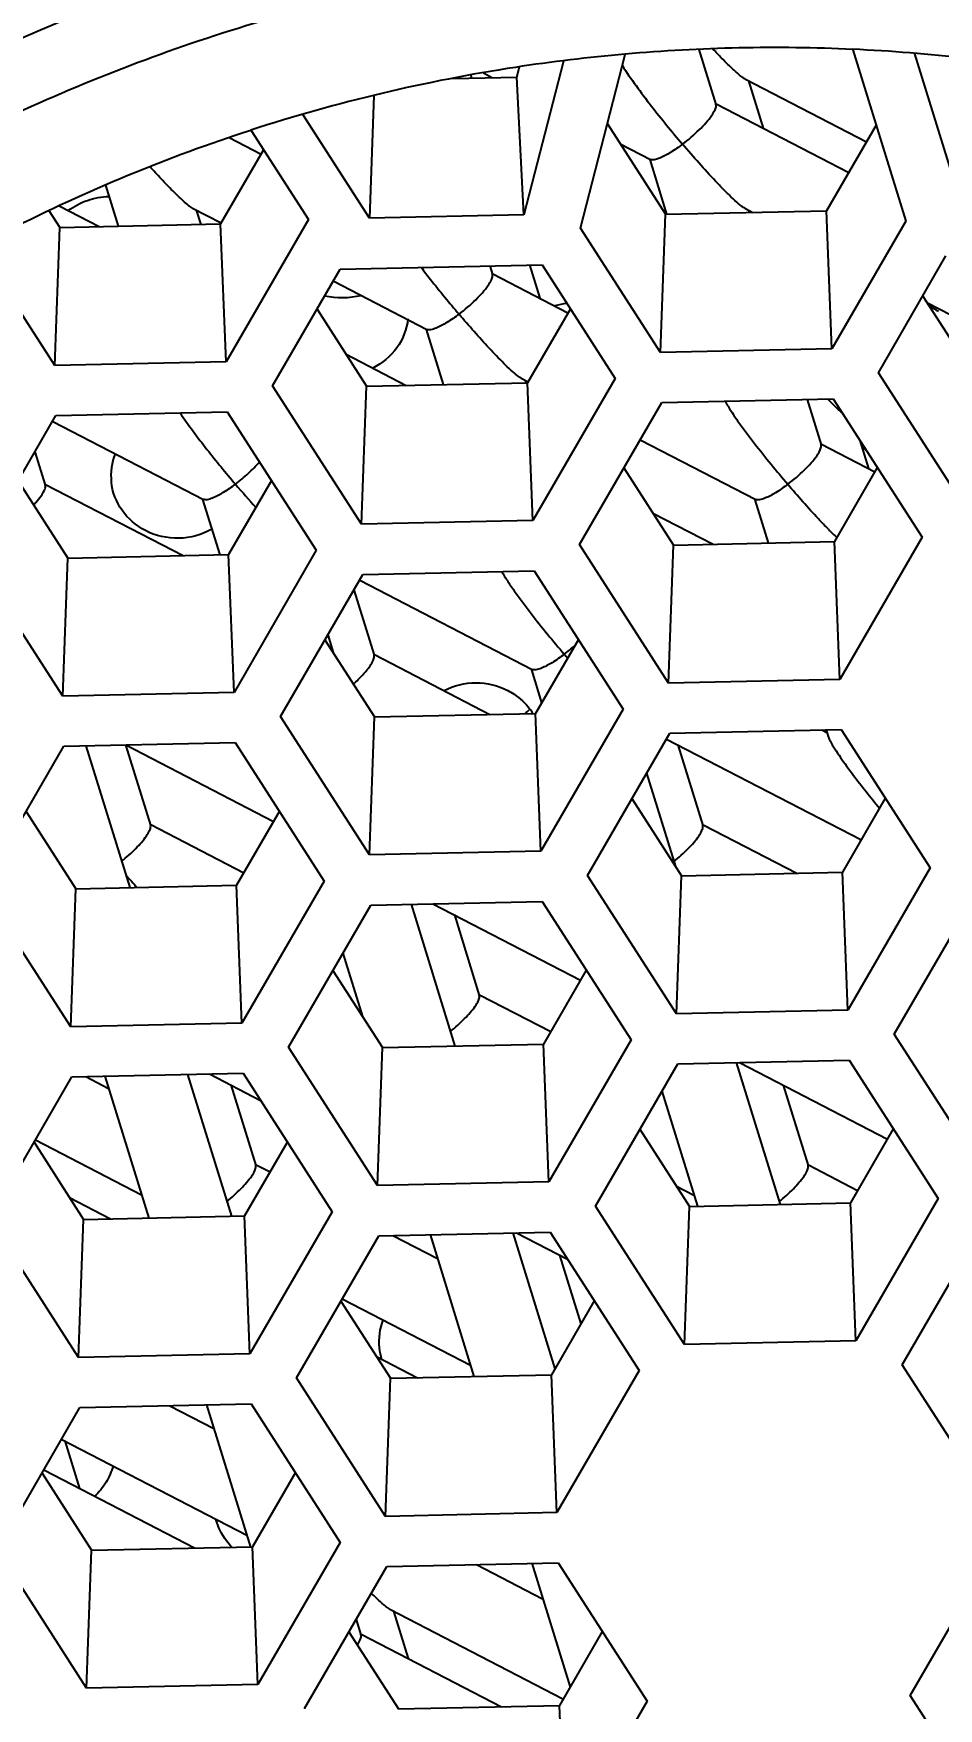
# Model space of a CAD drawing. Header units: millimetres. Extents: x 19741 to 22117, y -10160 to -6800.
# Drawn here: x 20990.35 to 20993.76, y -8159.89 to -8153.57 of the extents above; entities that cross this region are included whole.
import ezdxf

# ---------------------------------------------------------------- set-up
doc = ezdxf.new("R2010")
doc.units = ezdxf.units.MM
doc.styles.add('ARIAL', font='arial.ttf')
doc.dimstyles.get("Standard").update_dxf_attribs({"dimtxt": 15, "dimasz": 15, "dimexe": 0.18, "dimexo": 0.0625, "dimgap": 4, "dimtad": 0, "dimdec": 1, "dimdsep": 46, "dimtxsty": 'ARIAL', "dimcen": 0, "dimclrd": 5, "dimclre": 5, "dimclrt": 5, "dimadec": 0, "dimazin": 0, "dimtfac": 1, "dimtdec": 1, "dimtofl": 0, "dimtmove": 0, "dimatfit": 3, "dimfxl": 1, "dimtolj": 1, "dimtzin": 0, "dimarcsym": 0})

# ---------------------------------------------------------------- blocks, each defined once
blk = doc.blocks.new('*D105')
at = {"color": 5, "lineweight": -2, "transparency": 16777216}
for p, q in [((20930.7178, -8157.9199), (20930.7178, -8082.0154)), ((21055.5762, -8157.9169), (21055.5762, -8082.0154)), ((20945.7178, -8082.1954), (21040.5762, -8082.1954)), ((21055.5762, -8082.1954), (21070.5762, -8082.1954))]:
    blk.add_line(p, q, dxfattribs=at)
at = {"color": 5, "transparency": 16777216}
for points in [[(20945.7178, -8079.6954), (20945.7178, -8084.6954), (20930.7178, -8082.1954)], [(21040.5762, -8079.6954), (21040.5762, -8084.6954), (21055.5762, -8082.1954)]]:
    blk.add_solid(points, dxfattribs=at)
at = {"layer": 'Defpoints', "color": 0, "transparency": 16777216}
for p in [(21055.5762, -8082.1954), (20930.7178, -8157.9824), (21055.5762, -8157.9794)]:
    blk.add_point(p, dxfattribs=at)
at = {"color": 5, "transparency": 16777216, "insert": (21099.3631, -8082.1954), "char_height": 15, "attachment_point": 5, "style": 'ARIAL'}
blk.add_mtext('\\A1;%%C125', dxfattribs=at)

msp = doc.modelspace()

# ---------------------------------------------------------------- linework, layer by layer
at = {"linetype": 'Continuous'}
for p, q in [((20992.861, -8153.6296), (20992.9252, -8153.8369)), ((20993.4416, -8153.63), (20993.6415, -8154.2761)), ((20992.1737, -8153.7333), (20992.1836, -8153.695)), ((20992.3502, -8153.6725), (20992.2006, -8154.2533)), ((20992.4143, -8154.3026), (20992.583, -8153.6481)), ((20993.8527, -8154.2177), (20993.6754, -8153.6448)), ((20991.9319, -8153.7386), (20992.1737, -8153.7333)), ((20992.0001, -8153.7262), (20992.0034, -8153.737)), ((20992.0481, -8153.7176), (20992.0824, -8153.7353)), ((20992.2006, -8154.2533), (20992.1737, -8153.7333)), ((20993.0344, -8153.7396), (20993.4931, -8153.9771)), ((20993.0484, -8153.7469), (20993.1039, -8153.9262)), ((20991.635, -8153.8028), (20991.6182, -8154.2659)), ((20991.6182, -8154.2659), (20991.3663, -8153.8742)), ((20992.9258, -8153.8412), (20992.9252, -8153.837)), ((20992.9265, -8153.8344), (20993.4261, -8154.0929)), ((20991.171, -8153.9344), (20991.3874, -8154.2708)), ((20992.5156, -8153.9097), (20992.735, -8154.2509)), ((20993.5295, -8153.9142), (20993.3422, -8154.2378)), ((20991.2182, -8154.0077), (20991.0565, -8154.287)), ((20991.0887, -8153.9612), (20991.2091, -8154.0234)), ((20992.5636, -8153.9843), (20992.6781, -8154.0436)), ((20992.6754, -8154.0445), (20992.7388, -8154.2497)), ((20990.6214, -8154.141), (20990.6692, -8154.2954)), ((20990.4087, -8154.237), (20990.4493, -8154.3001)), ((20990.4469, -8154.2185), (20990.5984, -8154.2969)), ((20990.9504, -8154.2273), (20991.0584, -8154.2833)), ((20990.9644, -8154.2346), (20990.9811, -8154.2887)), ((20991.3874, -8154.2708), (20991.0769, -8154.8071)), ((20992.2006, -8154.2533), (20991.6182, -8154.2659)), ((20992.7161, -8154.7718), (20992.735, -8154.2509)), ((20992.735, -8154.2509), (20993.3422, -8154.2378)), ((20993.0344, -8154.228), (20993.0648, -8154.2438)), ((20993.0484, -8154.2353), (20993.0511, -8154.2441)), ((20993.3626, -8154.7579), (20993.3422, -8154.2378)), ((20990.4304, -8154.8211), (20990.4493, -8154.3001)), ((20990.4493, -8154.3001), (20991.0565, -8154.287)), ((20991.0769, -8154.8071), (20991.0565, -8154.287)), ((20992.7161, -8154.7718), (20992.4143, -8154.3026)), ((20993.6415, -8154.2761), (20993.3626, -8154.7579)), ((20990.4304, -8154.8211), (20990.1416, -8154.372)), ((20991.2523, -8154.8979), (20991.5074, -8154.4574)), ((20991.5074, -8154.4574), (20992.2693, -8154.441)), ((20992.0715, -8154.4452), (20992.0817, -8154.4783)), ((20992.2215, -8154.442), (20992.2604, -8154.5675)), ((20992.2693, -8154.441), (20992.5453, -8154.8701)), ((20993.538, -8154.8487), (20993.7931, -8154.4081)), ((20991.4836, -8154.5033), (20991.8346, -8154.685)), ((20992.0823, -8154.4826), (20992.0817, -8154.4783)), ((20992.083, -8154.4757), (20992.367, -8154.6227)), ((20993.7057, -8154.5591), (20993.8929, -8154.8501)), ((20993.7215, -8154.5836), (20993.9187, -8154.6856)), ((20991.42, -8154.6083), (20991.6072, -8154.8994)), ((20992.3761, -8154.607), (20992.2144, -8154.8863)), ((20991.8319, -8154.6858), (20991.896, -8154.8932)), ((20993.3626, -8154.7579), (20992.7161, -8154.7718)), ((20991.0769, -8154.8071), (20990.4304, -8154.8211)), ((20991.5297, -8154.7789), (20991.7563, -8154.8962)), ((20991.5883, -8155.4203), (20991.2523, -8154.8979)), ((20991.5883, -8155.4203), (20991.6072, -8154.8994)), ((20991.6072, -8154.8994), (20992.2144, -8154.8863)), ((20992.1909, -8154.8694), (20992.1858, -8154.8664)), ((20992.1909, -8154.8694), (20992.2163, -8154.8825)), ((20992.2049, -8154.8766), (20992.2085, -8154.8881)), ((20992.2348, -8155.4064), (20992.2144, -8154.8863)), ((20992.5453, -8154.8701), (20992.2348, -8155.4064)), ((20993.874, -8155.3711), (20993.538, -8154.8487)), ((20992.4102, -8155.4972), (20992.7207, -8154.9609)), ((20992.7207, -8154.9609), (20993.3672, -8154.9469)), ((20993.2692, -8154.9491), (20993.3222, -8155.1203)), ((20993.3672, -8154.9469), (20993.7032, -8155.4693)), ((20990.1245, -8155.5465), (20990.435, -8155.0101)), ((20990.435, -8155.0101), (20991.0815, -8154.9962)), ((20991.0815, -8154.9962), (20991.4174, -8155.5186)), ((20990.4234, -8155.0325), (20990.9912, -8155.3263)), ((20990.3558, -8155.1469), (20990.3947, -8155.2727)), ((20992.6393, -8155.1014), (20993.0752, -8155.327)), ((20993.3228, -8155.1246), (20993.3222, -8155.1203)), ((20993.3236, -8155.1178), (20993.5249, -8155.2219)), ((20993.4683, -8155.1043), (20993.5009, -8155.2095)), ((20992.5779, -8155.2076), (20992.7651, -8155.4986)), ((20993.5339, -8155.2063), (20993.3723, -8155.4855)), ((20990.2922, -8155.2568), (20990.4794, -8155.5479)), ((20990.3953, -8155.2769), (20990.3947, -8155.2727)), ((20990.3961, -8155.2701), (20990.9147, -8155.5385)), ((20991.2482, -8155.2555), (20991.0865, -8155.5348)), ((20990.9884, -8155.3272), (20991.0528, -8155.5355)), ((20993.0724, -8155.3279), (20993.1229, -8155.4909)), ((20992.2348, -8155.4064), (20991.5883, -8155.4203)), ((20992.6876, -8155.3782), (20992.9142, -8155.4954)), ((20993.7032, -8155.4693), (20993.3927, -8156.0057)), ((20990.4794, -8155.5479), (20991.0865, -8155.5348)), ((20991.107, -8156.0549), (20991.0865, -8155.5348)), ((20991.4174, -8155.5186), (20991.107, -8156.0549)), ((20992.7462, -8156.0196), (20992.4102, -8155.4972)), ((20992.7462, -8156.0196), (20992.7651, -8155.4986)), ((20992.7651, -8155.4986), (20993.3723, -8155.4855)), ((20993.3927, -8156.0057), (20993.3723, -8155.4855)), ((20990.4605, -8156.0688), (20990.1245, -8155.5465)), ((20990.4605, -8156.0688), (20990.4794, -8155.5479)), ((20991.5929, -8155.6094), (20992.2393, -8155.5955)), ((20992.2393, -8155.5955), (20992.5753, -8156.1178)), ((20991.2824, -8156.1457), (20991.5929, -8155.6094)), ((20991.5813, -8155.6318), (20992.2317, -8155.9684)), ((20991.5589, -8155.668), (20991.6353, -8155.9147)), ((20991.4605, -8155.8381), (20991.4808, -8155.9039)), ((20991.4501, -8155.8561), (20991.6373, -8156.1471)), ((20991.6358, -8155.9189), (20991.6353, -8155.9147)), ((20991.6366, -8155.9121), (20992.0726, -8156.1378)), ((20992.4061, -8155.8548), (20992.2444, -8156.1341)), ((20992.2289, -8155.9692), (20992.2676, -8156.0941)), ((20993.3927, -8156.0057), (20992.7462, -8156.0196)), ((20991.107, -8156.0549), (20990.4605, -8156.0688)), ((20991.6184, -8156.6681), (20991.2824, -8156.1457)), ((20991.6184, -8156.6681), (20991.6373, -8156.1471)), ((20991.6373, -8156.1471), (20992.2444, -8156.1341)), ((20992.2649, -8156.6542), (20992.2444, -8156.1341)), ((20992.5753, -8156.1178), (20992.2649, -8156.6542)), ((20992.4403, -8156.745), (20992.7508, -8156.2086)), ((20992.7392, -8156.231), (20993.4722, -8156.6104)), ((20992.7508, -8156.2086), (20993.3972, -8156.1947)), ((20993.3248, -8156.1963), (20993.3442, -8156.2063)), ((20993.341, -8156.1959), (20993.3488, -8156.2214)), ((20993.3972, -8156.1947), (20993.7332, -8156.7171)), ((20990.1546, -8156.7942), (20990.4651, -8156.2579)), ((20990.4651, -8156.2579), (20991.1115, -8156.244)), ((20990.5479, -8156.2561), (20990.7135, -8156.7913)), ((20990.698, -8156.2529), (20990.7918, -8156.5561)), ((20990.6987, -8156.2529), (20991.2562, -8156.5414)), ((20991.1115, -8156.244), (20991.4475, -8156.7664)), ((20992.7819, -8156.2531), (20992.8758, -8156.5567)), ((20992.6636, -8156.3592), (20992.7725, -8156.7111)), ((20992.608, -8156.4553), (20992.7952, -8156.7464)), ((20993.564, -8156.454), (20993.4023, -8156.7333)), ((20990.3223, -8156.5046), (20990.5095, -8156.7956)), ((20991.2783, -8156.5033), (20991.1166, -8156.7826)), ((20990.7924, -8156.5603), (20990.7918, -8156.5561)), ((20990.7931, -8156.5535), (20991.1441, -8156.7351)), ((20992.8764, -8156.561), (20992.8758, -8156.5567)), ((20992.8771, -8156.5541), (20993.2305, -8156.737)), ((20992.2649, -8156.6542), (20991.6184, -8156.6681)), ((20993.4695, -8156.6112), (20993.4707, -8156.6152)), ((20992.7952, -8156.7464), (20993.4023, -8156.7333)), ((20993.4228, -8157.2534), (20993.4023, -8156.7333)), ((20993.7332, -8156.7171), (20993.4228, -8157.2534)), ((20990.4906, -8157.3166), (20990.1546, -8156.7942)), ((20990.4906, -8157.3166), (20990.5095, -8156.7956)), ((20990.5095, -8156.7956), (20991.1166, -8156.7826)), ((20991.137, -8157.3027), (20991.1166, -8156.7826)), ((20991.4475, -8156.7664), (20991.137, -8157.3027)), ((20992.7763, -8157.2673), (20992.4403, -8156.745)), ((20992.7763, -8157.2673), (20992.7952, -8156.7464)), ((20991.3125, -8157.3935), (20991.623, -8156.8571)), ((20991.623, -8156.8571), (20992.2694, -8156.8432)), ((20991.7747, -8156.8539), (20991.9403, -8157.389)), ((20991.8566, -8156.8521), (20992.4141, -8157.1407)), ((20992.2694, -8156.8432), (20992.6054, -8157.3656)), ((20993.5982, -8157.3442), (20993.9087, -8156.8079)), ((20991.9384, -8156.8945), (20992.0323, -8157.1981)), ((20991.5179, -8157.0387), (20991.5917, -8157.2773)), ((20991.4801, -8157.1038), (20991.6673, -8157.3949)), ((20992.4362, -8157.1025), (20992.2745, -8157.3818)), ((20992.0329, -8157.2023), (20992.0323, -8157.1981)), ((20992.0337, -8157.1955), (20992.302, -8157.3344)), ((20991.137, -8157.3027), (20990.4906, -8157.3166)), ((20993.4228, -8157.2534), (20992.7763, -8157.2673)), ((20992.6054, -8157.3656), (20992.2949, -8157.9019)), ((20993.9342, -8157.8666), (20993.5982, -8157.3442)), ((20991.6485, -8157.9159), (20991.3125, -8157.3935)), ((20991.6485, -8157.9159), (20991.6673, -8157.3949)), ((20991.6673, -8157.3949), (20992.2745, -8157.3818)), ((20992.2949, -8157.9019), (20992.2745, -8157.3818)), ((20990.4951, -8157.5057), (20991.1416, -8157.4917)), ((20991.015, -8157.4945), (20991.2074, -8157.594)), ((20991.1416, -8157.4917), (20991.4776, -8158.0141)), ((20992.4704, -8157.9927), (20992.7809, -8157.4564)), ((20992.7809, -8157.4564), (20993.4273, -8157.4425)), ((20993.0016, -8157.4516), (20993.1672, -8157.9868)), ((20993.0145, -8157.4514), (20993.572, -8157.7399)), ((20993.4273, -8157.4425), (20993.7633, -8157.9649)), ((20990.1847, -8158.042), (20990.4951, -8157.5057)), ((20990.548, -8157.5045), (20990.6338, -8157.5489)), ((20990.6196, -8157.503), (20990.7852, -8158.0381)), ((20990.9316, -8157.4963), (20991.0971, -8158.0314)), ((20991.0949, -8157.5358), (20991.1888, -8157.8394)), ((20993.1789, -8157.5365), (20993.2729, -8157.8401)), ((20992.721, -8157.5598), (20992.8552, -8157.9935)), ((20990.3574, -8157.7436), (20990.7583, -8157.9511)), ((20992.638, -8157.7031), (20992.8252, -8157.9942)), ((20993.5941, -8157.7018), (20993.4324, -8157.9811)), ((20990.3523, -8157.7524), (20990.5395, -8158.0434)), ((20991.3084, -8157.751), (20991.1467, -8158.0303)), ((20991.1894, -8157.8437), (20991.1888, -8157.8394)), ((20991.1902, -8157.8369), (20991.2429, -8157.8641)), ((20993.2734, -8157.8444), (20993.2729, -8157.8401)), ((20993.2742, -8157.8375), (20993.4599, -8157.9336)), ((20992.2949, -8157.9019), (20991.6485, -8157.9159)), ((20992.7759, -8157.9174), (20992.8423, -8157.9518)), ((20990.4866, -8157.9611), (20990.6414, -8158.0412)), ((20992.8064, -8158.5151), (20992.4704, -8157.9927)), ((20992.8064, -8158.5151), (20992.8252, -8157.9942)), ((20992.8252, -8157.9942), (20993.4324, -8157.9811)), ((20993.4528, -8158.5012), (20993.4324, -8157.9811)), ((20993.7633, -8157.9649), (20993.4528, -8158.5012)), ((20990.5207, -8158.5644), (20990.1847, -8158.042)), ((20990.5207, -8158.5644), (20990.5395, -8158.0434)), ((20990.5395, -8158.0434), (20991.1467, -8158.0303)), ((20991.1671, -8158.5504), (20991.1467, -8158.0303)), ((20991.4776, -8158.0141), (20991.1671, -8158.5504)), ((20993.6283, -8158.592), (20993.9387, -8158.0557)), ((20991.3426, -8158.6412), (20991.653, -8158.1049)), ((20991.653, -8158.1049), (20992.2995, -8158.091)), ((20991.7059, -8158.1038), (20991.8744, -8158.191)), ((20991.8465, -8158.1007), (20992.012, -8158.6359)), ((20992.1584, -8158.094), (20992.3173, -8158.6076)), ((20992.1729, -8158.0937), (20992.3653, -8158.1933)), ((20992.2995, -8158.091), (20992.6355, -8158.6134)), ((20992.3354, -8158.1778), (20992.4158, -8158.4375)), ((20991.5102, -8158.3516), (20991.6974, -8158.6427)), ((20991.5153, -8158.3429), (20991.9988, -8158.5932)), ((20992.4663, -8158.3503), (20992.3046, -8158.6296)), ((20993.4528, -8158.5012), (20992.8064, -8158.5151)), ((20991.1671, -8158.5504), (20990.5207, -8158.5644)), ((20991.6445, -8158.5603), (20991.7993, -8158.6405)), ((20991.6974, -8158.6427), (20992.3046, -8158.6296)), ((20992.325, -8159.1497), (20992.3046, -8158.6296)), ((20992.6355, -8158.6134), (20992.325, -8159.1497)), ((20993.9643, -8159.1144), (20993.6283, -8158.592)), ((20991.6786, -8159.1636), (20991.3426, -8158.6412)), ((20991.6786, -8159.1636), (20991.6974, -8158.6427)), ((20990.2147, -8159.2897), (20990.5252, -8158.7534)), ((20990.5252, -8158.7534), (20991.1717, -8158.7395)), ((20990.8643, -8158.7461), (20991.0309, -8158.8323)), ((20991.0033, -8158.7431), (20991.1695, -8159.2803)), ((20991.1717, -8158.7395), (20991.5077, -8159.2619)), ((20990.4546, -8158.8718), (20991.1553, -8159.2345)), ((20990.4686, -8158.8791), (20990.524, -8159.0584)), ((20990.3824, -8159.0001), (20990.5696, -8159.2912)), ((20990.3891, -8158.9885), (20990.9577, -8159.2828)), ((20991.3385, -8158.9988), (20991.1768, -8159.2781)), ((20992.325, -8159.1497), (20991.6786, -8159.1636)), ((20991.5077, -8159.2619), (20991.1972, -8159.7982)), ((20990.5507, -8159.8121), (20990.2147, -8159.2897)), ((20990.5507, -8159.8121), (20990.5696, -8159.2912)), ((20990.5696, -8159.2912), (20991.1768, -8159.2781)), ((20991.1972, -8159.7982), (20991.1768, -8159.2781)), ((20993.6584, -8159.8397), (20993.9688, -8159.3034)), ((20991.3726, -8159.889), (20991.6831, -8159.3527)), ((20991.6831, -8159.3527), (20992.3296, -8159.3387)), ((20992.0222, -8159.3454), (20992.2714, -8159.4743)), ((20992.2301, -8159.3409), (20992.3747, -8159.8082)), ((20992.3296, -8159.3387), (20992.6656, -8159.8611)), ((20991.6951, -8159.5139), (20992.3479, -8159.8517)), ((20991.5676, -8159.5522), (20991.5859, -8159.6112)), ((20991.7091, -8159.5211), (20991.7646, -8159.7004)), ((20991.5403, -8159.5994), (20991.7275, -8159.8904)), ((20991.5865, -8159.6154), (20991.5859, -8159.6112)), ((20991.5872, -8159.6086), (20992.1156, -8159.8821)), ((20992.4964, -8159.598), (20992.3347, -8159.8773)), ((20991.1972, -8159.7982), (20990.5507, -8159.8121)), ((20991.7275, -8159.8904), (20992.3347, -8159.8773)), ((20992.3551, -8160.3974), (20992.3347, -8159.8773)), ((20992.6656, -8159.8611), (20992.3551, -8160.3974)), ((20993.9943, -8160.3621), (20993.6584, -8159.8397))]:
    msp.add_line(p, q, dxfattribs=at)
for centre, radius, start, end in [((20993.1471, -8160.0778), 6.4561, 87.38439, 95.01392), ((20993.1474, -8160.0635), 6.4419, 83.53802, 87.38128), ((20993.1366, -8160.0066), 6.3841, 98.72013, 107.93729), ((20993.1463, -8160.0619), 6.4402, 95.01979, 98.73156), ((20992.3889, -8154.8504), 0.2639, 95.46494, 105.84501), ((20993.8809, -8154.3925), 0.2521, 232.34956, 242.63324), ((20990.8678, -8155.2368), 0.2251, 158.4535, 186.08001), ((20993.2806, -8155.021), 0.2334, 328.77655, 331.69666), ((20994.2038, -8152.6437), 4.0558, 220.33676, 221.99203), ((20994.408, -8154.3992), 1.4839, 224.49139, 225.43826), ((20994.1288, -8154.6827), 1.0859, 225.43565, 226.48536), ((20991.9412, -8155.37), 0.6798, 307.2677, 311.59891), ((20995.7774, -8152.9984), 4.4957, 220.38132, 220.6244), ((20992.0287, -8155.9162), 0.2803, 308.62218, 313.95922), ((20992.0352, -8156.2596), 0.2357, 32.17214, 37.06784), ((20993.4777, -8156.5999), 0.0118, 242.58212, 247.69586), ((20993.6342, -8154.1901), 3.8906, 221.01793, 221.94461), ((20991.8785, -8158.5038), 0.225, 158.78249, 186.08221), ((20991.8787, -8158.5035), 0.2252, 186.15777, 197.28983)]:
    msp.add_arc(centre, radius, start, end, dxfattribs=at)
for points, knots in [([(20930.7176, -8157.979), (20930.5043, -8154.001), (20930.9367, -8145.9575), (20934.1422, -8134.293), (20938.8251, -8125.2971), (20943.6432, -8118.7626), (20949.1646, -8112.6892), (20957.2483, -8106.1488), (20966.5073, -8101.3112), (20974.4124, -8098.5504), (20982.5947, -8096.5516), (20988.9334, -8095.9448), (20993.1469, -8095.9448)], [0, 0, 0, 0, 0.121522, 0.243492, 0.366411, 0.428424, 0.490784, 0.616404, 0.743348, 0.807307, 0.871469, 1, 1, 1, 1]), ([(21055.5762, -8157.9794), (21055.7896, -8154.0014), (21055.3572, -8145.9579), (21052.1518, -8134.2933), (21047.4689, -8125.2973), (21042.6508, -8118.7628), (21037.1294, -8112.6894), (21029.0457, -8106.1489), (21019.7866, -8101.3112), (21011.8815, -8098.5504), (21003.6992, -8096.5516), (20997.3604, -8095.9448), (20993.1469, -8095.9448)], [0, 0, 0, 0, 0.121522, 0.243492, 0.366411, 0.428424, 0.490784, 0.616404, 0.743348, 0.807307, 0.871469, 1, 1, 1, 1]), ([(20930.9311, -8157.6774), (20931.0711, -8153.9146), (20931.8617, -8148.2623), (20934.0278, -8141.0161), (20936.9272, -8133.974), (20941.8827, -8125.7127), (20948.3811, -8118.5405), (20954.3615, -8113.5883), (20960.8475, -8109.178), (20969.7445, -8104.8104), (20981.2406, -8101.602), (20993.1715, -8100.5219), (21005.1015, -8101.6109), (21016.595, -8104.8278), (21025.4884, -8109.202), (21031.9706, -8113.6172), (21037.947, -8118.5737), (21044.4394, -8125.7508), (21049.388, -8134.0159), (21052.2816, -8141.0601), (21054.4417, -8148.308), (21055.2276, -8153.961), (21055.3644, -8157.7238)], [0, 0, 0, 0, 0.060743, 0.091251, 0.121862, 0.183409, 0.24559, 0.276968, 0.308508, 0.371957, 0.43586, 0.500007, 0.564153, 0.628055, 0.691501, 0.72304, 0.754416, 0.816594, 0.87814, 0.90875, 0.939257, 1, 1, 1, 1]), ([(21024.3216, -8210.3101), (21027.7783, -8208.3987), (21034.3124, -8203.9325), (21042.5822, -8195.5209), (21048.9715, -8185.7376), (21053.225, -8174.9572), (21055.1757, -8163.5939), (21054.7457, -8152.0876), (21051.9519, -8140.8846), (21046.9056, -8130.4175), (21039.8061, -8121.0875), (21030.9296, -8113.2485), (21020.6185, -8107.1955), (21009.2666, -8103.1543), (20997.3052, -8101.2748), (20985.1856, -8101.6278), (20973.3708, -8104.1968), (20965.9533, -8107.3434), (20962.4467, -8109.243)], [0, 0, 0, 0, 0.063059, 0.125441, 0.187164, 0.248341, 0.309174, 0.36992, 0.430848, 0.492201, 0.554154, 0.616784, 0.680067, 0.743881, 0.808029, 0.872266, 0.936332, 1, 1, 1, 1]), ([(20933.5, -8153.8408), (20933.8912, -8150.4006), (20935.3499, -8143.5582), (20939.4664, -8133.8791), (20945.3759, -8125.0725), (20952.8765, -8117.4363), (20961.7149, -8111.221), (20971.5964, -8106.6312), (20982.1879, -8103.8157), (20989.4949, -8103.1837), (20993.1469, -8103.1837)], [0, 0, 0, 0, 0.121505, 0.243723, 0.366989, 0.491492, 0.617254, 0.744133, 0.87184, 1, 1, 1, 1]), ([(20993.1469, -8103.1837), (20996.8081, -8103.1837), (21004.1333, -8103.8189), (21014.7496, -8106.6484), (21024.6506, -8111.2605), (21033.501, -8117.5051), (21041.004, -8125.1756), (21046.905, -8134.0191), (21051.0012, -8143.7347), (21052.4384, -8150.5991), (21052.8172, -8154.0493)], [0, 0, 0, 0, 0.128167, 0.25588, 0.382762, 0.508523, 0.633022, 0.756282, 0.878495, 1, 1, 1, 1]), ([(20970.7864, -8159.6903), (20970.7481, -8158.2858), (20970.9706, -8155.4541), (20972.1879, -8151.3644), (20974.2388, -8147.5855), (20977.0393, -8144.2699), (20980.4763, -8141.5472), (20984.4129, -8139.5238), (20988.6912, -8138.2775), (20991.6622, -8137.9972), (20993.1469, -8137.9972)], [0, 0, 0, 0, 0.121571, 0.243627, 0.366646, 0.490943, 0.616628, 0.743595, 0.871529, 1, 1, 1, 1]), ([(20993.1469, -8137.9972), (20994.6317, -8137.9972), (20997.6026, -8138.2775), (21001.881, -8139.5238), (21005.8176, -8141.5472), (21009.2545, -8144.2699), (21012.055, -8147.5855), (21014.1059, -8151.3644), (21015.3233, -8155.4541), (21015.5457, -8158.2858), (21015.5075, -8159.6903)], [0, 0, 0, 0, 0.128471, 0.256405, 0.383372, 0.509057, 0.633354, 0.756373, 0.878429, 1, 1, 1, 1]), ([(20950.0985, -8147.413), (20949.59, -8148.992), (20948.7656, -8152.2117), (20948.1323, -8157.1503), (20948.1116, -8162.1266), (20948.9, -8168.7188), (20951.4176, -8176.7454), (20956.6989, -8185.4168), (20963.9486, -8192.6904), (20972.7688, -8198.1754), (20982.6746, -8201.5851), (20989.6579, -8202.3555), (20993.1469, -8202.3555)], [0, 0, 0, 0, 0.061272, 0.122397, 0.183469, 0.244587, 0.367105, 0.490819, 0.6161, 0.742973, 0.87113, 1, 1, 1, 1]), ([(20993.1469, -8202.3555), (20996.6359, -8202.3555), (21003.6192, -8201.5851), (21013.525, -8198.1754), (21022.3453, -8192.6903), (21029.595, -8185.4167), (21034.8763, -8176.7453), (21037.3938, -8168.7187), (21038.1822, -8162.1266), (21038.1615, -8157.1503), (21037.5283, -8152.2116), (21036.7038, -8148.9919), (21036.1953, -8147.4129)], [0, 0, 0, 0, 0.12887, 0.257027, 0.3839, 0.509181, 0.632895, 0.755413, 0.816531, 0.877603, 0.938728, 1, 1, 1, 1]), ([(20981.4339, -8159.1901), (20981.4339, -8158.4661), (20981.5857, -8157.0102), (20982.2592, -8154.9166), (20983.3517, -8152.9881), (20984.8202, -8151.3001), (20986.6072, -8149.9164), (20988.6438, -8148.8894), (20990.8512, -8148.2574), (20992.3819, -8148.1153), (20993.1469, -8148.1153)], [0, 0, 0, 0, 0.121543, 0.243624, 0.36669, 0.49103, 0.616736, 0.743689, 0.87159, 1, 1, 1, 1]), ([(20993.1469, -8148.1153), (20993.9119, -8148.1153), (20995.4427, -8148.2574), (20997.65, -8148.8894), (20999.6867, -8149.9164), (21001.4736, -8151.3001), (21002.9421, -8152.9881), (21004.0346, -8154.9166), (21004.7081, -8157.0102), (21004.8599, -8158.4661), (21004.8599, -8159.1901)], [0, 0, 0, 0, 0.12841, 0.256311, 0.383264, 0.50897, 0.63331, 0.756376, 0.878457, 1, 1, 1, 1]), ([(21004.5563, -8158.8198), (21004.5377, -8158.1273), (21004.3573, -8156.7384), (21003.6692, -8154.7489), (21002.5891, -8152.9212), (21001.1584, -8151.3244), (20999.4298, -8150.0173), (20996.8155, -8148.7236), (20993.1469, -8148.0466), (20989.4783, -8148.7236), (20986.8641, -8150.0173), (20985.1355, -8151.3244), (20983.7047, -8152.9212), (20982.6246, -8154.7489), (20981.9365, -8156.7384), (20981.7561, -8158.1273), (20981.7376, -8158.8198)], [0, 0, 0, 0, 0.060726, 0.121768, 0.183337, 0.24558, 0.308532, 0.372125, 0.5, 0.627875, 0.691468, 0.754419, 0.816663, 0.878232, 0.939274, 1, 1, 1, 1]), ([(20993.1469, -8178.2254), (20994.8762, -8178.2254), (20998.3378, -8177.8021), (21003.185, -8175.9351), (21007.3769, -8172.9552), (21010.6292, -8169.0538), (21012.72, -8164.4863), (21013.5018, -8159.5579), (21012.9209, -8154.6074), (21011.6541, -8151.5238), (21010.8319, -8150.0945)], [0, 0, 0, 0, 0.129111, 0.257343, 0.384053, 0.508966, 0.632277, 0.754615, 0.876882, 1, 1, 1, 1]), ([(20975.0157, -8150.9172), (20974.2849, -8152.3492), (20973.1945, -8155.4114), (20972.8305, -8160.2608), (20973.7634, -8165.0435), (20975.9317, -8169.4462), (20979.1903, -8173.1895), (20983.3279, -8176.0395), (20988.0772, -8177.8217), (20991.458, -8178.2254), (20993.1469, -8178.2254)], [0, 0, 0, 0, 0.122878, 0.245062, 0.367446, 0.490869, 0.615895, 0.742673, 0.870915, 1, 1, 1, 1]), ([(20999.8963, -8158.8732), (20999.8782, -8158.5288), (20999.7825, -8157.8403), (20999.465, -8156.8454), (20998.982, -8155.912), (20998.3463, -8155.065), (20997.5748, -8154.3263), (20996.6879, -8153.7152), (20995.7088, -8153.2473), (20994.6631, -8152.9348), (20993.578, -8152.7856), (20992.4817, -8152.8035), (20991.4027, -8152.9881), (20990.369, -8153.3347), (20989.4076, -8153.8344), (20988.5435, -8154.4743), (20987.7996, -8155.2376), (20987.3948, -8155.8188), (20987.2191, -8156.1223)], [0, 0, 0, 0, 0.060488, 0.121213, 0.182328, 0.243941, 0.30611, 0.368832, 0.432047, 0.495648, 0.559487, 0.623396, 0.687198, 0.750728, 0.813845, 0.876451, 0.9385, 1, 1, 1, 1]), ([(20991.3095, -8153.2321), (20990.8862, -8153.3463), (20990.0625, -8153.6537), (20988.9441, -8154.3375), (20987.9888, -8155.2163), (20987.4828, -8155.9144), (20987.2697, -8156.2826)], [0, 0, 0, 0, 0.253651, 0.505106, 0.753902, 1, 1, 1, 1]), ([(20997.1008, -8154.5113), (20996.7046, -8154.2242), (20995.84, -8153.7363), (20994.4127, -8153.3062), (20992.9201, -8153.1931), (20991.9291, -8153.334), (20991.4489, -8153.4569)], [0, 0, 0, 0, 0.247754, 0.497804, 0.749008, 1, 1, 1, 1]), ([(20991.4489, -8153.4569), (20991.1299, -8153.5385), (20990.5047, -8153.7478), (20989.6269, -8154.1942), (20988.8309, -8154.7618), (20988.365, -8155.2147), (20988.1521, -8155.4564)], [0, 0, 0, 0, 0.252622, 0.503709, 0.752902, 1, 1, 1, 1]), ([(20993.0344, -8153.7396), (20993.0302, -8153.7375), (20993.0215, -8153.7314), (20993.0028, -8153.7162), (20992.9775, -8153.6926), (20992.9461, -8153.6612), (20992.9249, -8153.6388), (20992.9141, -8153.6272)], [0, 0, 0, 0, 0.085696, 0.192127, 0.439273, 0.712126, 1, 1, 1, 1]), ([(20992.5723, -8153.6893), (20992.5881, -8153.7154), (20992.6239, -8153.7664), (20992.6991, -8153.8658), (20992.7588, -8153.9386), (20992.7992, -8153.9862)], [0, 0, 0, 0, 0.244758, 0.498776, 1, 1, 1, 1]), ([(20992.7992, -8153.9862), (20992.8214, -8153.9694), (20992.8608, -8153.9354), (20992.8962, -8153.8969), (20992.9099, -8153.877)], [0, 0, 0, 0, 0.536104, 1, 1, 1, 1]), ([(20992.9099, -8153.877), (20992.9143, -8153.8705), (20992.9212, -8153.8594), (20992.9258, -8153.8465), (20992.9258, -8153.8412)], [0, 0, 0, 0, 0.596628, 1, 1, 1, 1]), ([(20989.9683, -8154.4666), (20990.0631, -8154.4119), (20990.4489, -8154.2026), (20990.857, -8154.0343), (20991.1704, -8153.9328)], [0, 0, 0, 0, 0.249298, 1, 1, 1, 1]), ([(20992.7992, -8153.9862), (20992.7844, -8153.9975), (20992.7568, -8154.0167), (20992.7271, -8154.0331), (20992.713, -8154.0387)], [0, 0, 0, 0, 0.551262, 1, 1, 1, 1]), ([(20993.0344, -8154.228), (20993.0305, -8154.226), (20993.0225, -8154.2205), (20993.0053, -8154.2067), (20992.9821, -8154.1853), (20992.9531, -8154.1567), (20992.9124, -8154.1142), (20992.8607, -8154.0574), (20992.8198, -8154.0104), (20992.7992, -8153.9862)], [0, 0, 0, 0, 0.038436, 0.085896, 0.196187, 0.318252, 0.447284, 0.718151, 1, 1, 1, 1]), ([(20991.4331, -8216.6058), (20987.3322, -8216.4948), (20981.1795, -8215.7279), (20973.28, -8213.5339), (20965.6827, -8210.5962), (20956.8497, -8205.5722), (20949.244, -8198.9067), (20944.1293, -8192.7811), (20939.7288, -8186.2271), (20935.5886, -8177.2695), (20933.0486, -8165.7688), (20933.0526, -8157.9223), (20933.4751, -8154.0634)], [0, 0, 0, 0, 0.128621, 0.192791, 0.256745, 0.383633, 0.509158, 0.571464, 0.633428, 0.756283, 0.878292, 1, 1, 1, 1]), ([(20990.9504, -8154.2273), (20990.9447, -8154.2244), (20990.933, -8154.2157), (20990.9151, -8154.2004), (20990.8955, -8154.1821), (20990.8677, -8154.1546), (20990.8321, -8154.1174), (20990.8038, -8154.0865), (20990.7895, -8154.0706)], [0, 0, 0, 0, 0.085303, 0.193193, 0.313731, 0.442277, 0.714574, 1, 1, 1, 1]), ([(20992.713, -8154.0387), (20992.7062, -8154.0414), (20992.6951, -8154.0452), (20992.6822, -8154.0458), (20992.6781, -8154.0436)], [0, 0, 0, 0, 0.610516, 1, 1, 1, 1]), ([(20973.2078, -8154.1332), (20972.8054, -8155.5644), (20972.3431, -8158.5351), (20972.7412, -8163.0238), (20973.9633, -8166.5911), (20975.4265, -8169.2209), (20977.2068, -8171.6895), (20979.9776, -8174.3856), (20983.3005, -8176.4015), (20986.1924, -8177.558), (20989.2147, -8178.3985), (20991.5776, -8178.6545), (20993.1469, -8178.6545)], [0, 0, 0, 0, 0.122048, 0.243995, 0.366571, 0.428397, 0.490582, 0.615931, 0.742833, 0.806876, 0.871163, 1, 1, 1, 1]), ([(20993.1469, -8178.6545), (20994.7163, -8178.6545), (20997.0791, -8178.3985), (21000.1014, -8177.558), (21002.9933, -8176.4015), (21006.3161, -8174.3856), (21009.087, -8171.6896), (21010.8673, -8169.221), (21012.3305, -8166.5911), (21013.5526, -8163.0239), (21013.9508, -8158.5352), (21013.4885, -8155.5645), (21013.086, -8154.1334)], [0, 0, 0, 0, 0.128837, 0.193124, 0.257166, 0.384069, 0.509418, 0.571603, 0.633429, 0.756005, 0.877952, 1, 1, 1, 1]), ([(20934.1675, -8154.1882), (20933.7611, -8157.9606), (20933.7607, -8165.6275), (20936.2208, -8176.8715), (20941.0326, -8187.4104), (20947.991, -8196.8014), (20956.8023, -8204.6621), (20967.1012, -8210.6742), (20978.4581, -8214.5964), (20986.4301, -8215.7129), (20990.4323, -8215.8864)], [0, 0, 0, 0, 0.121821, 0.243933, 0.366866, 0.491007, 0.616541, 0.743419, 0.871379, 1, 1, 1, 1]), ([(20990.4822, -8154.2367), (20990.5037, -8154.2202), (20990.5526, -8154.1939), (20990.6073, -8154.1842), (20990.6347, -8154.1837)], [0, 0, 0, 0, 0.497171, 1, 1, 1, 1]), ([(20934.4759, -8154.2254), (20934.0645, -8157.98), (20934.0518, -8165.6125), (20936.4852, -8176.8096), (20941.264, -8187.3073), (20948.1842, -8196.6639), (20956.9535, -8204.4972), (20967.2077, -8210.4893), (20978.5183, -8214.3987), (20986.4588, -8215.5115), (20990.4453, -8215.6844)], [0, 0, 0, 0, 0.121789, 0.243869, 0.366776, 0.490906, 0.616444, 0.743343, 0.871338, 1, 1, 1, 1]), ([(20991.8131, -8154.4508), (20991.8247, -8154.4661), (20991.871, -8154.5259), (20991.9191, -8154.5845), (20991.9558, -8154.6276)], [0, 0, 0, 0, 0.252833, 1, 1, 1, 1]), ([(20991.9558, -8154.6276), (20991.9779, -8154.6107), (20992.0173, -8154.5767), (20992.0527, -8154.5382), (20992.0664, -8154.5183)], [0, 0, 0, 0, 0.536104, 1, 1, 1, 1]), ([(20992.0664, -8154.5183), (20992.0708, -8154.5119), (20992.0777, -8154.5007), (20992.0823, -8154.4879), (20992.0823, -8154.4826)], [0, 0, 0, 0, 0.596628, 1, 1, 1, 1]), ([(20991.7632, -8154.6455), (20991.759, -8154.6841), (20991.7292, -8154.7611), (20991.6658, -8154.8134), (20991.6301, -8154.831)], [0, 0, 0, 0, 0.493726, 1, 1, 1, 1]), ([(20991.9558, -8154.6276), (20991.941, -8154.6388), (20991.9133, -8154.6581), (20991.8836, -8154.6744), (20991.8695, -8154.6801)], [0, 0, 0, 0, 0.551262, 1, 1, 1, 1]), ([(20992.1758, -8154.8592), (20992.1673, -8154.8526), (20992.1502, -8154.8375), (20992.1146, -8154.8034), (20992.0684, -8154.7551), (20992.0121, -8154.6931), (20991.9746, -8154.6498), (20991.9558, -8154.6276)], [0, 0, 0, 0, 0.100323, 0.214217, 0.462761, 0.726721, 1, 1, 1, 1]), ([(20991.8695, -8154.6801), (20991.8628, -8154.6828), (20991.8517, -8154.6866), (20991.8388, -8154.6871), (20991.8346, -8154.685)], [0, 0, 0, 0, 0.610516, 1, 1, 1, 1]), ([(20992.1858, -8154.8664), (20992.185, -8154.8659), (20992.1816, -8154.8636), (20992.1783, -8154.8611), (20992.1758, -8154.8592)], [0, 0, 0, 0, 0.231899, 1, 1, 1, 1]), ([(20992.9597, -8154.9557), (20992.9667, -8154.9689), (20992.9834, -8154.9955), (20993.0203, -8155.0488), (20993.0704, -8155.1154), (20993.1326, -8155.1936), (20993.175, -8155.2446), (20993.1963, -8155.2696)], [0, 0, 0, 0, 0.113957, 0.238689, 0.494396, 0.749279, 1, 1, 1, 1]), ([(20993.3999, -8154.9991), (20993.3955, -8154.9953), (20993.3772, -8154.9786), (20993.3596, -8154.961), (20993.3463, -8154.9474)], [0, 0, 0, 0, 0.233647, 1, 1, 1, 1]), ([(20990.9033, -8155), (20990.919, -8155.0236), (20990.9524, -8155.0699), (20991.0215, -8155.16), (20991.0756, -8155.2259), (20991.1123, -8155.269)], [0, 0, 0, 0, 0.2494, 0.502145, 1, 1, 1, 1]), ([(20993.3069, -8155.1604), (20993.3114, -8155.1539), (20993.3182, -8155.1427), (20993.3228, -8155.1299), (20993.3228, -8155.1246)], [0, 0, 0, 0, 0.596628, 1, 1, 1, 1]), ([(20991.1123, -8155.269), (20991.1292, -8155.2561), (20991.1608, -8155.2296), (20991.19, -8155.2002), (20991.2031, -8155.1851)], [0, 0, 0, 0, 0.514629, 1, 1, 1, 1]), ([(20993.1963, -8155.2696), (20993.2185, -8155.2528), (20993.2578, -8155.2187), (20993.2933, -8155.1802), (20993.3069, -8155.1604)], [0, 0, 0, 0, 0.536104, 1, 1, 1, 1]), ([(20990.3794, -8155.3127), (20990.3839, -8155.3062), (20990.3907, -8155.2951), (20990.3953, -8155.2822), (20990.3953, -8155.2769)], [0, 0, 0, 0, 0.596628, 1, 1, 1, 1]), ([(20990.7727, -8155.4441), (20990.7381, -8155.4262), (20990.6768, -8155.374), (20990.6481, -8155.2985), (20990.644, -8155.2607)], [0, 0, 0, 0, 0.506162, 1, 1, 1, 1]), ([(20991.1123, -8155.269), (20991.0975, -8155.2802), (20991.0698, -8155.2995), (20991.0401, -8155.3158), (20991.026, -8155.3214)], [0, 0, 0, 0, 0.551262, 1, 1, 1, 1]), ([(20993.1963, -8155.2696), (20993.1815, -8155.2809), (20993.1538, -8155.3001), (20993.1241, -8155.3165), (20993.1101, -8155.3221)], [0, 0, 0, 0, 0.551262, 1, 1, 1, 1]), ([(20993.3495, -8155.4391), (20993.3368, -8155.4262), (20993.2842, -8155.371), (20993.2339, -8155.3138), (20993.1963, -8155.2696)], [0, 0, 0, 0, 0.237983, 1, 1, 1, 1]), ([(20990.3509, -8155.3479), (20990.3536, -8155.3449), (20990.3637, -8155.3336), (20990.3732, -8155.3218), (20990.3794, -8155.3127)], [0, 0, 0, 0, 0.271672, 1, 1, 1, 1]), ([(20991.026, -8155.3214), (20991.0193, -8155.3241), (20991.0082, -8155.328), (20990.9953, -8155.3285), (20990.9912, -8155.3263)], [0, 0, 0, 0, 0.610516, 1, 1, 1, 1]), ([(20993.1101, -8155.3221), (20993.1033, -8155.3248), (20993.0922, -8155.3286), (20993.0793, -8155.3291), (20993.0752, -8155.327)], [0, 0, 0, 0, 0.610516, 1, 1, 1, 1]), ([(20991.0229, -8155.4386), (20990.9856, -8155.46), (20990.8987, -8155.4842), (20990.8109, -8155.4639), (20990.7727, -8155.4441)], [0, 0, 0, 0, 0.499661, 1, 1, 1, 1]), ([(20992.1167, -8155.5981), (20992.1238, -8155.6113), (20992.1406, -8155.6378), (20992.1774, -8155.691), (20992.2274, -8155.7573), (20992.2893, -8155.8352), (20992.3316, -8155.886), (20992.3528, -8155.911)], [0, 0, 0, 0, 0.114414, 0.239181, 0.494748, 0.74945, 1, 1, 1, 1]), ([(20992.3528, -8155.911), (20992.338, -8155.9222), (20992.3103, -8155.9415), (20992.2806, -8155.9578), (20992.2666, -8155.9634)], [0, 0, 0, 0, 0.551262, 1, 1, 1, 1]), ([(20991.5578, -8156.0234), (20991.57, -8156.0121), (20991.592, -8155.9903), (20991.6119, -8155.9665), (20991.62, -8155.9547)], [0, 0, 0, 0, 0.539725, 1, 1, 1, 1]), ([(20991.62, -8155.9547), (20991.6244, -8155.9483), (20991.6312, -8155.9371), (20991.6358, -8155.9243), (20991.6358, -8155.9189)], [0, 0, 0, 0, 0.596628, 1, 1, 1, 1]), ([(20992.2666, -8155.9634), (20992.2598, -8155.9662), (20992.2487, -8155.97), (20992.2358, -8155.9705), (20992.2317, -8155.9684)], [0, 0, 0, 0, 0.610516, 1, 1, 1, 1]), ([(20991.8992, -8156.0479), (20991.9358, -8156.0288), (20992.0195, -8156.0084), (20992.1032, -8156.0286), (20992.1399, -8156.0476)], [0, 0, 0, 0, 0.49995, 1, 1, 1, 1]), ([(20992.1399, -8156.0476), (20992.148, -8156.0518), (20992.1795, -8156.0703), (20992.2068, -8156.0958), (20992.2233, -8156.1176)], [0, 0, 0, 0, 0.252665, 1, 1, 1, 1]), ([(20993.3489, -8156.2214), (20993.3492, -8156.2226), (20993.3512, -8156.228), (20993.3537, -8156.2333), (20993.3558, -8156.2373)], [0, 0, 0, 0, 0.21267, 1, 1, 1, 1]), ([(20993.3558, -8156.2373), (20993.3612, -8156.2477), (20993.374, -8156.2688), (20993.4027, -8156.3115), (20993.4421, -8156.3654), (20993.4914, -8156.4292), (20993.5252, -8156.4711), (20993.5422, -8156.4918)], [0, 0, 0, 0, 0.11131, 0.234194, 0.48907, 0.74559, 1, 1, 1, 1]), ([(20987.4452, -8156.4385), (20987.2421, -8156.7892), (20986.9069, -8157.5315), (20986.6433, -8158.7203), (20986.6305, -8159.9357), (20986.8692, -8161.1296), (20987.3499, -8162.2559), (20988.0532, -8163.2707), (20988.8008, -8163.99), (20989.4776, -8164.4742), (20990.2048, -8164.8955), (20991.1895, -8165.2914), (20992.2335, -8165.4974), (20993.0823, -8165.5448), (20993.9319, -8165.5134), (20994.9802, -8165.3269), (20996.1682, -8164.8756), (20997.2413, -8164.2135), (20998.1577, -8163.3661), (20998.6437, -8162.6943), (20998.8487, -8162.3402)], [0, 0, 0, 0, 0.061281, 0.12216, 0.182889, 0.243742, 0.304971, 0.366769, 0.429238, 0.460764, 0.492448, 0.556152, 0.620237, 0.652384, 0.684535, 0.748646, 0.812398, 0.875598, 0.938135, 1, 1, 1, 1]), ([(20990.6828, -8156.692), (20990.7015, -8156.6768), (20990.7348, -8156.6467), (20990.7648, -8156.6131), (20990.7765, -8156.5961)], [0, 0, 0, 0, 0.539198, 1, 1, 1, 1]), ([(20990.7765, -8156.5961), (20990.7809, -8156.5896), (20990.7878, -8156.5785), (20990.7924, -8156.5656), (20990.7924, -8156.5603)], [0, 0, 0, 0, 0.596628, 1, 1, 1, 1]), ([(20992.7668, -8156.6927), (20992.7856, -8156.6774), (20992.8188, -8156.6474), (20992.8488, -8156.6138), (20992.8605, -8156.5968)], [0, 0, 0, 0, 0.539198, 1, 1, 1, 1]), ([(20992.8605, -8156.5968), (20992.8649, -8156.5903), (20992.8718, -8156.5791), (20992.8764, -8156.5663), (20992.8764, -8156.561)], [0, 0, 0, 0, 0.596628, 1, 1, 1, 1]), ([(20991.9233, -8157.334), (20991.9421, -8157.3188), (20991.9753, -8157.2888), (20992.0053, -8157.2551), (20992.017, -8157.2381)], [0, 0, 0, 0, 0.539198, 1, 1, 1, 1]), ([(20992.017, -8157.2381), (20992.0215, -8157.2316), (20992.0283, -8157.2205), (20992.0329, -8157.2076), (20992.0329, -8157.2023)], [0, 0, 0, 0, 0.596628, 1, 1, 1, 1]), ([(20993.1469, -8179.1984), (20991.7011, -8179.1984), (20988.8078, -8178.9199), (20984.6484, -8177.6821), (20980.8351, -8175.6747), (20977.5271, -8172.9778), (20974.8615, -8169.7013), (20972.9508, -8165.9785), (20971.8765, -8161.966), (20971.7489, -8159.2032), (20971.8331, -8157.8378)], [0, 0, 0, 0, 0.12854, 0.256521, 0.383499, 0.509156, 0.633398, 0.756358, 0.878388, 1, 1, 1, 1]), ([(20991.1735, -8157.8795), (20991.178, -8157.873), (20991.1848, -8157.8618), (20991.1894, -8157.849), (20991.1894, -8157.8437)], [0, 0, 0, 0, 0.596628, 1, 1, 1, 1]), ([(21014.4608, -8157.8378), (21014.5449, -8159.2032), (21014.4174, -8161.966), (21013.343, -8165.9785), (21011.4324, -8169.7013), (21008.7668, -8172.9778), (21005.4588, -8175.6747), (21001.6454, -8177.6821), (20997.486, -8178.9199), (20994.5928, -8179.1984), (20993.1469, -8179.1984)], [0, 0, 0, 0, 0.121612, 0.243642, 0.366602, 0.490844, 0.616501, 0.743479, 0.87146, 1, 1, 1, 1]), ([(20993.2575, -8157.8801), (20993.262, -8157.8737), (20993.2688, -8157.8625), (20993.2734, -8157.8497), (20993.2734, -8157.8444)], [0, 0, 0, 0, 0.596628, 1, 1, 1, 1]), ([(20991.0799, -8157.9754), (20991.0986, -8157.9602), (20991.1319, -8157.9301), (20991.1618, -8157.8965), (20991.1735, -8157.8795)], [0, 0, 0, 0, 0.539198, 1, 1, 1, 1]), ([(20993.1639, -8157.9761), (20993.1826, -8157.9608), (20993.2159, -8157.9308), (20993.2459, -8157.8971), (20993.2575, -8157.8801)], [0, 0, 0, 0, 0.539198, 1, 1, 1, 1]), ([(20993.1469, -8180.8122), (20991.6071, -8180.8122), (20988.526, -8180.5173), (20984.0943, -8179.2066), (20980.027, -8177.0801), (20976.4921, -8174.222), (20973.6342, -8170.7472), (20971.5727, -8166.7956), (20970.3943, -8162.5313), (20970.231, -8159.5904), (20970.3063, -8158.1355)], [0, 0, 0, 0, 0.128519, 0.256488, 0.383463, 0.509128, 0.633388, 0.756365, 0.878402, 1, 1, 1, 1]), ([(21015.9876, -8158.1363), (21016.0628, -8159.5912), (21015.8994, -8162.532), (21014.7209, -8166.7961), (21012.6593, -8170.7476), (21009.8015, -8174.2222), (21006.2667, -8177.0802), (21002.1994, -8179.2066), (20997.7678, -8180.5173), (20994.6867, -8180.8122), (20993.1469, -8180.8122)], [0, 0, 0, 0, 0.121599, 0.243635, 0.366611, 0.490869, 0.616534, 0.743508, 0.871478, 1, 1, 1, 1]), ([(20990.6503, -8158.9731), (20990.6447, -8158.9948), (20990.6269, -8159.0371), (20990.5975, -8159.0725), (20990.5807, -8159.0878)], [0, 0, 0, 0, 0.496528, 1, 1, 1, 1]), ([(21004.8599, -8159.1901), (21004.8599, -8159.9142), (21004.7081, -8161.3701), (21004.0347, -8163.4637), (21002.942, -8165.3922), (21001.4737, -8167.0802), (20999.6861, -8168.4639), (20996.9714, -8169.8342), (20993.147, -8170.5525), (20989.3226, -8169.8343), (20986.6078, -8168.4639), (20984.8202, -8167.0803), (20983.3519, -8165.3923), (20982.2592, -8163.4638), (20981.5858, -8161.3701), (20981.4339, -8159.9142), (20981.4339, -8159.1901)], [0, 0, 0, 0, 0.060838, 0.121951, 0.183551, 0.24579, 0.308712, 0.37226, 0.499999, 0.627738, 0.691284, 0.754206, 0.816446, 0.878047, 0.939161, 1, 1, 1, 1]), ([(20991.0986, -8159.2799), (20991.0914, -8159.2726), (20991.0647, -8159.2417), (20991.0462, -8159.2038), (20991.0387, -8159.1743)], [0, 0, 0, 0, 0.253534, 1, 1, 1, 1]), ([(20991.6951, -8159.5139), (20991.6898, -8159.5111), (20991.6788, -8159.5031), (20991.6552, -8159.4831), (20991.6372, -8159.4657), (20991.6249, -8159.4533)], [0, 0, 0, 0, 0.193263, 0.436823, 1, 1, 1, 1]), ([(20991.5722, -8159.6488), (20991.5762, -8159.6427), (20991.5824, -8159.6323), (20991.5865, -8159.6204), (20991.5865, -8159.6154)], [0, 0, 0, 0, 0.593536, 1, 1, 1, 1]), ([(20986.4668, -8159.812), (20986.4944, -8160.1494), (20986.6073, -8160.8222), (20986.9443, -8161.7905), (20987.4404, -8162.6953), (20988.0826, -8163.5132), (20988.8542, -8164.2234), (20989.7354, -8164.808), (20990.7035, -8165.252), (20991.7338, -8165.5444), (20992.8001, -8165.6779), (20993.8752, -8165.6489), (20994.9318, -8165.4584), (20995.943, -8165.111), (20996.8829, -8164.6156), (20997.7276, -8163.9844), (20998.4553, -8163.2339), (20998.8518, -8162.6636), (20999.0241, -8162.3659)], [0, 0, 0, 0, 0.060494, 0.121249, 0.182407, 0.244071, 0.306286, 0.369045, 0.432282, 0.495888, 0.559717, 0.623601, 0.687369, 0.75086, 0.813937, 0.876507, 0.938523, 1, 1, 1, 1])]:
    msp.add_open_spline(points, degree=3, knots=knots, dxfattribs=at)
msp.add_open_spline([(20991.4491, -8154.5581), (20991.4938, -8154.5681), (20991.542, -8154.5675), (20991.5864, -8154.5566)], degree=3, dxfattribs=at)

# ---------------------------------------------------------------- dimensions: what is measured, and where the dimension line sits
dim = msp.add_linear_dim(base=(21055.5762, -8082.1954), p1=(20930.7178, -8157.9824), p2=(21055.5762, -8157.9794), dimstyle='Standard', override={"dimdec": 0, "dimpost": '%%C<>', "dimtfillclr": 7})
dim.commit()
dim.dimension.update_dxf_attribs({"geometry": '*D105', "text_midpoint": (21099.3631, -8082.1954), "dimtype": 160})

doc.saveas('drawing.dxf')
